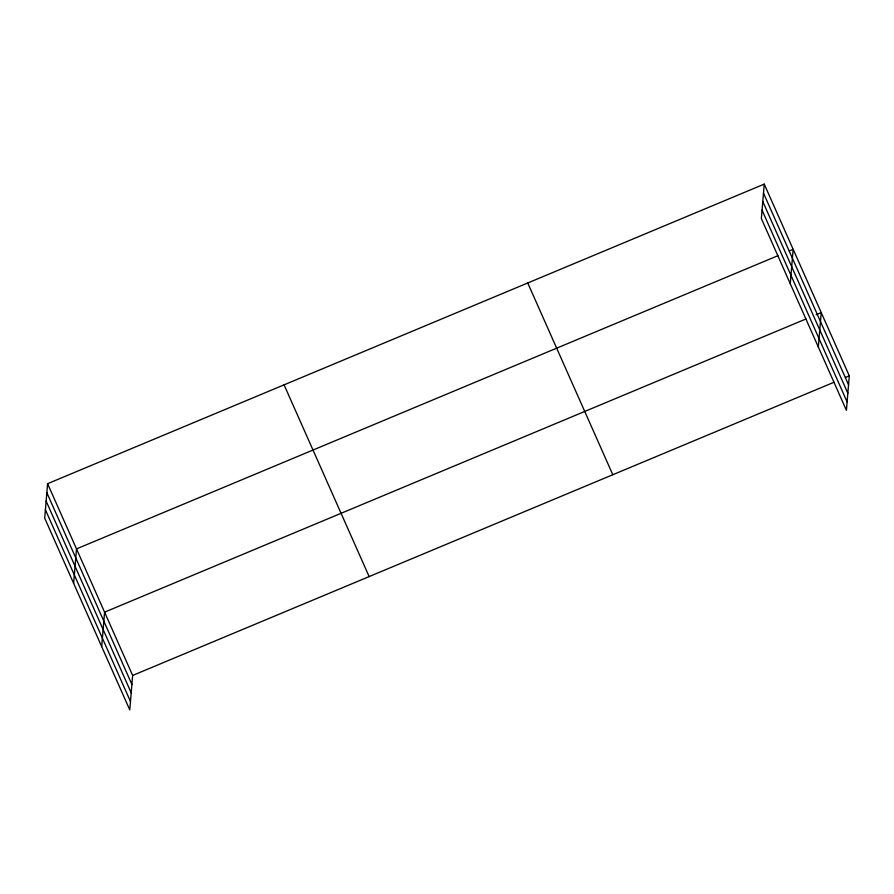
<?xml version="1.0" encoding="UTF-8"?>
<svg xmlns="http://www.w3.org/2000/svg" width="894" height="894" viewBox="0 0 894 894"><rect width="100%" height="100%" fill="white"/><g stroke="black" fill="none" stroke-linecap="round" stroke-linejoin="round"><path stroke-width="1.34" d="M47.594 483.699L44.7 518.129L129.764 709.881L132.647 675.451L47.594 483.699L764.236 184.119L849.3 375.871L846.406 410.301L761.353 218.549L764.236 184.119M73.621 583.324L76.515 548.894L777.903 255.695M101.692 646.608L104.587 612.166L805.975 318.968M790.274 283.744L793.157 249.314L789.346 250.912M818.334 347.017L821.228 312.587L816.144 314.722M132.647 675.451L834.046 382.241M845.489 377.458L849.3 375.871M763.487 193.093L848.551 384.845M762.783 201.496L847.836 393.237M762.057 210.157L847.11 401.898M527.751 282.985L612.803 474.725M284.08 384.845L369.144 576.585M46.834 492.672L131.899 684.424M46.13 501.076L131.195 692.828M45.404 509.736L130.468 701.477"/></g></svg>
